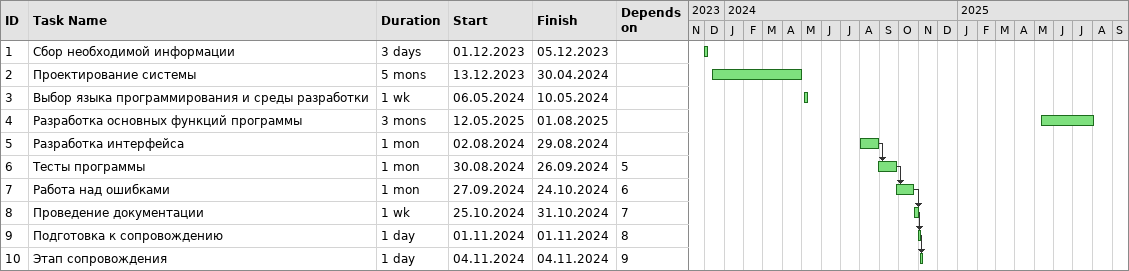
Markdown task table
| ID | Task | Duration | Start | Finish | Predecessors |
|---|---|---|---|---|---|
| 1 | Сбор необходимой информации | 3d | 2023-12-01 | 2023-12-05 |  |
| 2 | Проектирование системы | 5mo | 2023-12-13 | 2024-04-30 |  |
| 3 | Выбор языка программирования и среды разработки | 1w | 2024-05-06 | 2024-05-10 |  |
| 4 | Разработка основных функций программы | 3mo | 2025-05-12 | 2025-08-01 |  |
| 5 | Разработка интерфейса | 1mo | 2024-08-02 | 2024-08-29 |  |
| 6 | Тесты программы | 1mo | 2024-08-30 | 2024-09-26 | 5 |
| 7 | Работа над ошибками | 1mo | 2024-09-27 | 2024-10-24 | 6 |
| 8 | Проведение документации | 1w | 2024-10-25 | 2024-10-31 | 7 |
| 9 | Подготовка к сопровождению | 1d | 2024-11-01 | 2024-11-01 | 8 |
| 10 | Этап сопровождения | 1d | 2024-11-04 | 2024-11-04 | 9 |
